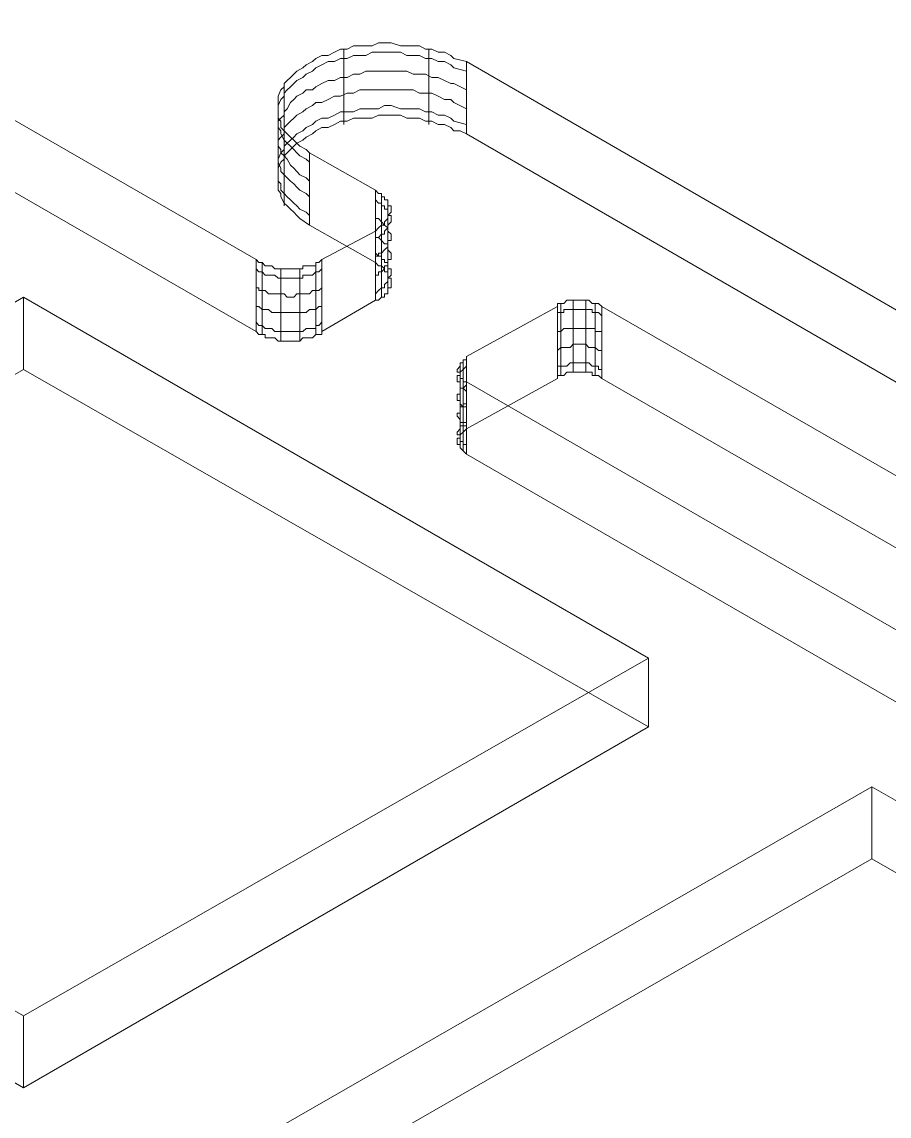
# Model space of a CAD drawing. Header units: millimetres. Extents: x 251 to 1800, y 172 to 1116.
# Drawn here: x 1088.8 to 1161.7, y 810.5 to 902.3 of the extents above; entities that cross this region are included whole.
import ezdxf

# ---------------------------------------------------------------- set-up
doc = ezdxf.new("R2010")
doc.units = ezdxf.units.MM

msp = doc.modelspace()

# ---------------------------------------------------------------- linework, layer by layer
at = {"color": 8, "lineweight": 0, "true_color": 0x808080}
for points in [[(1108.469829, 882.395612), (926.847411, 987.037897)], [(1108.469829, 882.395612), (926.847411, 987.037897)], [(1225.152314, 835.75017), (1126.158177, 892.948007), (1125.607138, 893.195974), (1125.083651, 893.195974), (1124.835684, 893.471494), (1124.312197, 893.719461), (1123.761158, 893.719461), (1123.237671, 893.994981), (1122.714184, 893.994981), (1122.190697, 894.2705), (1121.66721, 894.2705), (1121.143723, 894.2705), (1120.592684, 894.518467), (1119.82123, 894.518467), (1119.270191, 894.518467), (1118.746704, 894.518467), (1118.223217, 894.2705), (1117.69973, 894.2705), (1117.176243, 894.2705), (1116.652756, 894.2705), (1116.129269, 893.994981), (1115.578231, 893.994981), (1115.054744, 893.719461), (1114.531257, 893.471494), (1114.00777, 893.471494), (1113.484283, 893.195974), (1113.208763, 892.948007), (1112.685276, 892.672487), (1112.409757, 892.42452), (1111.88627, 892.149), (1111.638303, 891.901033), (1111.362783, 891.625513), (1111.087264, 891.349994), (1110.839296, 891.102026), (1110.839296, 890.826507), (1110.563777, 890.578539), (1110.315809, 890.055052), (1110.315809, 889.779533), (1110.315809, 889.504014), (1110.315809, 889.256046), (1110.315809, 888.732559), (1110.315809, 888.45704), (1110.315809, 888.209072), (1110.563777, 887.933553), (1110.563777, 887.658033), (1110.839296, 887.134546), (1111.087264, 886.886579), (1111.362783, 886.611059), (1111.638303, 886.363092), (1111.88627, 886.087572), (1112.161789, 885.839605), (1112.960796, 885.288566), (1118.498737, 882.147644), (1118.746704, 881.872125), (1119.022224, 881.872125), (1119.270191, 881.596606), (1119.270191, 881.348638), (1119.545711, 881.348638), (1119.545711, 881.073119), (1119.545711, 880.825151), (1119.82123, 880.825151), (1119.82123, 880.549632), (1119.82123, 880.301664), (1119.82123, 880.026145), (1119.545711, 880.026145), (1119.545711, 879.778177), (1119.545711, 879.502658), (1119.270191, 879.502658), (1119.270191, 879.227138), (1119.022224, 879.227138), (1118.746704, 878.979171), (1118.498737, 878.979171), (1114.00777, 876.334184), (1114.00777, 876.086217), (1113.73225, 876.086217), (1113.484283, 876.086217), (1113.208763, 875.810697), (1112.960796, 875.810697), (1112.685276, 875.810697), (1112.409757, 875.810697), (1112.161789, 875.535178), (1111.88627, 875.535178), (1111.638303, 875.535178), (1111.362783, 875.535178), (1111.087264, 875.535178), (1110.839296, 875.535178), (1110.563777, 875.535178), (1110.315809, 875.535178), (1110.04029, 875.810697), (1109.792322, 875.810697), (1109.516803, 875.810697), (1109.241283, 875.810697), (1109.241283, 876.086217), (1108.993316, 876.086217), (1108.717796, 876.086217), (1108.469829, 876.334184), (926.847411, 980.976469)], [(1108.469829, 876.334184), (926.847411, 980.976469)], [(1112.960796, 891.349994), (1112.685276, 891.625513), (1112.161789, 891.901033), (1111.88627, 892.149), (1111.638303, 892.42452), (1111.362783, 892.672487), (1111.087264, 892.948007), (1110.839296, 893.195974), (1110.563777, 893.471494), (1110.563777, 893.994981), (1110.315809, 894.2705), (1110.315809, 894.518467), (1110.315809, 894.793987), (1110.315809, 895.317474), (1110.315809, 895.565441), (1110.315809, 895.840961), (1110.315809, 896.11648), (1110.563777, 896.639967), (1110.839296, 896.887935), (1110.839296, 897.163454), (1111.087264, 897.411422), (1111.362783, 897.686941), (1111.638303, 897.962461), (1111.88627, 898.210428), (1112.409757, 898.485947), (1112.685276, 898.733915), (1113.208763, 899.009434), (1113.484283, 899.257402), (1114.00777, 899.532921), (1114.531257, 899.532921), (1115.054744, 899.808441), (1115.578231, 900.056408), (1116.129269, 900.056408), (1116.652756, 900.331928), (1117.176243, 900.331928), (1117.69973, 900.331928), (1118.223217, 900.331928), (1118.746704, 900.579895), (1119.270191, 900.579895), (1119.82123, 900.579895), (1120.592684, 900.331928), (1121.143723, 900.331928), (1121.66721, 900.331928), (1122.190697, 900.331928), (1122.714184, 900.056408), (1123.237671, 900.056408), (1123.761158, 899.808441), (1124.312197, 899.808441), (1124.835684, 899.532921), (1125.083651, 899.257402), (1126.158177, 899.009434)], [(1112.960796, 891.349994), (1112.685276, 891.625513), (1112.161789, 891.901033), (1111.88627, 892.149), (1111.638303, 892.42452), (1111.362783, 892.672487), (1111.087264, 892.948007), (1110.839296, 893.195974), (1110.563777, 893.471494), (1110.563777, 893.994981), (1110.315809, 894.2705), (1110.315809, 894.518467), (1110.315809, 894.793987), (1110.315809, 895.317474), (1110.315809, 895.565441), (1110.315809, 895.840961), (1110.315809, 896.11648), (1110.563777, 896.639967), (1110.839296, 896.887935), (1110.839296, 897.163454), (1111.087264, 897.411422), (1111.362783, 897.686941), (1111.638303, 897.962461), (1111.88627, 898.210428), (1112.409757, 898.485947), (1112.685276, 898.733915), (1113.208763, 899.009434), (1113.484283, 899.257402), (1114.00777, 899.532921), (1114.531257, 899.532921), (1115.054744, 899.808441), (1115.578231, 900.056408), (1116.129269, 900.056408), (1116.652756, 900.331928), (1117.176243, 900.331928), (1117.69973, 900.331928), (1118.223217, 900.331928), (1118.746704, 900.579895), (1119.270191, 900.579895), (1119.82123, 900.579895), (1120.592684, 900.331928), (1121.143723, 900.331928), (1121.66721, 900.331928), (1122.190697, 900.331928), (1122.714184, 900.056408), (1123.237671, 900.056408), (1123.761158, 899.808441), (1124.312197, 899.808441), (1124.835684, 899.532921), (1125.083651, 899.257402), (1126.158177, 899.009434)], [(1112.960796, 890.578539), (1112.685276, 890.826507), (1112.161789, 891.102026), (1111.88627, 891.349994), (1111.638303, 891.625513), (1111.362783, 891.901033), (1111.087264, 892.149), (1110.839296, 892.42452), (1110.563777, 892.948007), (1110.563777, 893.195974), (1110.315809, 893.471494), (1110.315809, 893.719461), (1110.315809, 894.2705), (1110.315809, 894.518467), (1110.315809, 894.793987), (1110.315809, 895.041954), (1110.315809, 895.317474), (1110.563777, 895.840961), (1110.839296, 896.11648), (1110.839296, 896.364448), (1111.087264, 896.639967), (1111.362783, 896.887935), (1111.638303, 897.163454), (1111.88627, 897.411422), (1112.409757, 897.686941), (1112.685276, 897.962461), (1113.208763, 898.210428), (1113.484283, 898.485947), (1114.00777, 898.733915), (1114.531257, 899.009434), (1115.054744, 899.009434), (1115.578231, 899.257402), (1116.129269, 899.257402), (1116.652756, 899.532921), (1117.176243, 899.532921), (1117.69973, 899.532921), (1118.223217, 899.808441), (1118.746704, 899.808441), (1119.270191, 899.808441), (1119.82123, 899.808441), (1120.592684, 899.808441), (1121.143723, 899.532921), (1121.66721, 899.532921), (1122.190697, 899.532921), (1122.714184, 899.257402), (1123.237671, 899.257402), (1123.761158, 899.009434), (1124.312197, 899.009434), (1124.835684, 898.733915), (1125.083651, 898.485947), (1126.158177, 898.210428), (1126.158177, 897.962461)], [(1115.85375, 900.056408), (1115.85375, 893.994981), (1115.85375, 893.719461)], [(1122.989704, 900.056408), (1122.989704, 893.994981), (1122.989704, 893.719461)], [(1225.152314, 841.811598), (1126.158177, 899.009434)], [(1225.152314, 841.811598), (1126.158177, 899.009434)], [(1126.158177, 892.948007), (1126.158177, 899.009434)], [(1126.158177, 892.948007), (1126.158177, 899.009434)], [(1112.960796, 888.980527), (1112.685276, 889.256046), (1112.161789, 889.504014), (1111.88627, 889.779533), (1111.638303, 890.055052), (1111.362783, 890.30302), (1111.087264, 890.826507), (1110.839296, 891.102026), (1110.563777, 891.349994), (1110.563777, 891.625513), (1110.315809, 891.901033), (1110.315809, 892.42452), (1110.315809, 892.672487), (1110.315809, 892.948007), (1110.315809, 893.195974), (1110.315809, 893.719461), (1110.315809, 893.994981), (1110.563777, 894.2705), (1110.839296, 894.518467), (1110.839296, 894.793987), (1111.087264, 895.041954), (1111.362783, 895.565441), (1111.638303, 895.840961), (1111.88627, 896.11648), (1112.409757, 896.364448), (1112.685276, 896.639967), (1113.208763, 896.639967), (1113.484283, 896.887935), (1114.00777, 897.163454), (1114.531257, 897.411422), (1115.054744, 897.411422), (1115.578231, 897.686941), (1116.129269, 897.686941), (1116.652756, 897.962461), (1117.176243, 897.962461), (1117.69973, 898.210428), (1118.223217, 898.210428), (1118.746704, 898.210428), (1119.270191, 898.210428), (1119.82123, 898.210428), (1120.592684, 898.210428), (1121.143723, 898.210428), (1121.66721, 897.962461), (1122.190697, 897.962461), (1122.714184, 897.962461), (1123.237671, 897.686941), (1123.761158, 897.686941), (1124.312197, 897.411422), (1124.835684, 897.163454), (1125.083651, 897.163454), (1126.158177, 896.639967), (1126.158177, 896.364448)], [(1110.839296, 897.163454), (1110.839296, 891.102026), (1110.839296, 890.826507)], [(1112.960796, 887.658033), (1112.685276, 887.933553), (1112.161789, 888.209072), (1111.88627, 888.45704), (1111.638303, 888.732559), (1111.362783, 888.980527), (1111.087264, 889.256046), (1110.839296, 889.504014), (1110.563777, 889.779533), (1110.563777, 890.055052), (1110.315809, 890.578539), (1110.315809, 890.826507), (1110.315809, 891.102026), (1110.315809, 891.349994), (1110.315809, 891.901033), (1110.315809, 892.149), (1110.315809, 892.42452), (1110.563777, 892.672487), (1110.839296, 892.948007), (1110.839296, 893.471494), (1111.087264, 893.719461), (1111.362783, 893.994981), (1111.638303, 894.2705), (1111.88627, 894.518467), (1112.409757, 894.793987), (1112.685276, 895.041954), (1113.208763, 895.317474), (1113.484283, 895.565441), (1114.00777, 895.565441), (1114.531257, 895.840961), (1115.054744, 896.11648), (1115.578231, 896.11648), (1116.129269, 896.364448), (1116.652756, 896.364448), (1117.176243, 896.639967), (1117.69973, 896.639967), (1118.223217, 896.639967), (1118.746704, 896.639967), (1119.270191, 896.639967), (1119.82123, 896.639967), (1120.592684, 896.639967), (1121.143723, 896.639967), (1121.66721, 896.639967), (1122.190697, 896.364448), (1122.714184, 896.364448), (1123.237671, 896.364448), (1123.761158, 896.11648), (1124.312197, 895.840961), (1124.835684, 895.840961), (1125.083651, 895.565441), (1126.158177, 895.041954), (1126.158177, 894.793987)], [(1112.960796, 886.087572), (1112.685276, 886.363092), (1112.161789, 886.611059), (1111.88627, 886.886579), (1111.638303, 887.134546), (1111.362783, 887.410066), (1111.087264, 887.658033), (1110.839296, 887.933553), (1110.563777, 888.209072), (1110.563777, 888.732559), (1110.315809, 888.980527), (1110.315809, 889.256046), (1110.315809, 889.504014), (1110.315809, 890.055052), (1110.315809, 890.30302), (1110.315809, 890.578539), (1110.315809, 890.826507), (1110.563777, 891.349994), (1110.839296, 891.625513), (1110.839296, 891.901033), (1111.087264, 892.149), (1111.362783, 892.42452), (1111.638303, 892.672487), (1111.88627, 892.948007), (1112.409757, 893.195974), (1112.685276, 893.471494), (1113.208763, 893.719461), (1113.484283, 893.994981), (1114.00777, 894.2705), (1114.531257, 894.2705), (1115.054744, 894.518467), (1115.578231, 894.793987), (1116.129269, 894.793987), (1116.652756, 894.793987), (1117.176243, 895.041954), (1117.69973, 895.041954), (1118.223217, 895.041954), (1118.746704, 895.041954), (1119.270191, 895.317474), (1119.82123, 895.317474), (1120.592684, 895.041954), (1121.143723, 895.041954), (1121.66721, 895.041954), (1122.190697, 895.041954), (1122.714184, 894.793987), (1123.237671, 894.793987), (1123.761158, 894.518467), (1124.312197, 894.518467), (1124.835684, 894.2705), (1125.083651, 893.994981), (1126.158177, 893.719461), (1126.158177, 893.471494)], [(1126.158177, 892.948007), (1125.607138, 893.195974), (1125.083651, 893.195974), (1124.835684, 893.471494), (1124.312197, 893.719461), (1123.761158, 893.719461), (1123.237671, 893.994981), (1122.714184, 893.994981), (1122.190697, 894.2705), (1121.66721, 894.2705), (1121.143723, 894.2705), (1120.592684, 894.518467), (1119.82123, 894.518467), (1119.270191, 894.518467), (1118.746704, 894.518467), (1118.223217, 894.2705), (1117.69973, 894.2705), (1117.176243, 894.2705), (1116.652756, 894.2705), (1116.129269, 893.994981), (1115.578231, 893.994981), (1115.054744, 893.719461), (1114.531257, 893.471494), (1114.00777, 893.471494), (1113.484283, 893.195974), (1113.208763, 892.948007), (1112.685276, 892.672487), (1112.409757, 892.42452), (1111.88627, 892.149), (1111.638303, 891.901033), (1111.362783, 891.625513), (1111.087264, 891.349994), (1110.839296, 891.102026), (1110.839296, 890.826507), (1110.563777, 890.578539), (1110.315809, 890.055052), (1110.315809, 889.779533), (1110.315809, 889.504014), (1110.315809, 889.256046), (1110.315809, 888.732559), (1110.315809, 888.45704), (1110.315809, 888.209072), (1110.563777, 887.933553), (1110.563777, 887.658033), (1110.839296, 887.134546), (1111.087264, 886.886579), (1111.362783, 886.611059), (1111.638303, 886.363092), (1111.88627, 886.087572), (1112.161789, 885.839605), (1112.960796, 885.288566)], [(1110.839296, 893.195974), (1110.839296, 887.134546), (1110.839296, 886.886579)], [(1225.152314, 835.75017), (1126.158177, 892.948007)], [(1112.960796, 891.349994), (1118.498737, 888.209072)], [(1112.960796, 891.349994), (1112.960796, 885.288566)], [(1112.960796, 891.349994), (1118.498737, 888.209072)], [(1112.960796, 891.349994), (1112.960796, 885.288566)], [(1118.498737, 884.765079), (1118.746704, 885.040599), (1119.022224, 885.288566), (1119.270191, 885.288566), (1119.270191, 885.564086), (1119.545711, 885.839605), (1119.545711, 886.087572), (1119.82123, 886.363092), (1119.82123, 886.611059), (1119.82123, 886.886579), (1119.545711, 886.886579), (1119.545711, 887.134546), (1119.545711, 887.410066), (1119.270191, 887.410066), (1119.270191, 887.658033), (1119.022224, 887.658033), (1119.022224, 887.933553), (1118.746704, 887.933553), (1118.498737, 888.209072)], [(1118.498737, 882.147644), (1118.498737, 888.209072)], [(1118.498737, 882.147644), (1118.498737, 888.209072)], [(1118.498737, 884.765079), (1118.746704, 885.040599), (1119.022224, 885.288566), (1119.270191, 885.288566), (1119.270191, 885.564086), (1119.545711, 885.839605), (1119.545711, 886.087572), (1119.82123, 886.363092), (1119.82123, 886.611059), (1119.82123, 886.886579), (1119.545711, 886.886579), (1119.545711, 887.134546), (1119.545711, 887.410066), (1119.270191, 887.410066), (1119.270191, 887.658033), (1119.022224, 887.658033), (1119.022224, 887.933553), (1118.746704, 887.933553), (1118.498737, 888.209072)], [(1119.022224, 881.596606), (1119.022224, 887.658033), (1119.022224, 887.410066)], [(1118.498737, 884.241592), (1118.746704, 884.241592), (1119.022224, 884.517112), (1119.270191, 884.517112), (1119.270191, 884.765079), (1119.545711, 885.040599), (1119.545711, 885.288566), (1119.82123, 885.564086), (1119.82123, 885.839605), (1119.82123, 886.087572), (1119.545711, 886.087572), (1119.545711, 886.363092), (1119.545711, 886.611059), (1119.270191, 886.611059), (1119.270191, 886.886579), (1119.022224, 886.886579), (1119.022224, 887.134546), (1118.746704, 887.134546), (1118.498737, 887.410066), (1118.498737, 887.134546)], [(1119.545711, 880.825151), (1119.545711, 886.886579), (1119.545711, 886.611059)], [(1118.498737, 882.671131), (1118.746704, 882.671131), (1118.746704, 882.919099), (1119.022224, 882.919099), (1119.270191, 883.194618), (1119.545711, 883.442586), (1119.545711, 883.718105), (1119.545711, 883.993625), (1119.82123, 883.993625), (1119.82123, 884.241592), (1119.82123, 884.517112), (1119.545711, 884.765079), (1119.545711, 885.040599), (1119.270191, 885.288566), (1119.022224, 885.564086), (1118.746704, 885.839605), (1118.498737, 885.839605), (1118.498737, 885.564086)], [(1119.545711, 880.026145), (1119.545711, 886.087572), (1119.545711, 885.839605)], [(1112.960796, 885.288566), (1118.498737, 882.147644)], [(1119.022224, 879.227138), (1119.022224, 885.288566), (1119.022224, 885.040599)], [(1118.498737, 884.765079), (1114.00777, 882.395612)], [(1118.498737, 884.765079), (1114.00777, 882.395612)], [(1118.498737, 884.765079), (1118.498737, 878.979171)], [(1118.498737, 884.765079), (1118.498737, 878.979171)], [(1118.498737, 881.073119), (1118.746704, 881.073119), (1118.746704, 881.348638), (1119.022224, 881.348638), (1119.270191, 881.596606), (1119.270191, 881.872125), (1119.545711, 881.872125), (1119.545711, 882.147644), (1119.545711, 882.395612), (1119.82123, 882.395612), (1119.82123, 882.671131), (1119.82123, 882.919099), (1119.545711, 883.194618), (1119.545711, 883.442586), (1119.545711, 883.718105), (1119.270191, 883.718105), (1119.022224, 883.993625), (1118.746704, 884.241592), (1118.498737, 884.241592), (1118.498737, 883.993625)], [(1108.469829, 882.395612), (1108.717796, 882.147644), (1108.993316, 882.147644), (1109.241283, 881.872125), (1109.516803, 881.872125), (1109.792322, 881.872125), (1110.04029, 881.596606), (1110.315809, 881.596606), (1110.563777, 881.596606), (1110.839296, 881.596606), (1111.087264, 881.596606), (1111.362783, 881.596606), (1111.638303, 881.596606), (1111.88627, 881.596606), (1112.161789, 881.596606), (1112.409757, 881.596606), (1112.409757, 881.872125), (1112.685276, 881.872125), (1112.960796, 881.872125), (1113.208763, 881.872125), (1113.484283, 881.872125), (1113.484283, 882.147644), (1113.73225, 882.147644), (1114.00777, 882.395612)], [(1108.469829, 882.395612), (1108.717796, 882.147644), (1108.993316, 882.147644), (1109.241283, 881.872125), (1109.516803, 881.872125), (1109.792322, 881.872125), (1110.04029, 881.596606), (1110.315809, 881.596606), (1110.563777, 881.596606), (1110.839296, 881.596606), (1111.087264, 881.596606), (1111.362783, 881.596606), (1111.638303, 881.596606), (1111.88627, 881.596606), (1112.161789, 881.596606), (1112.409757, 881.596606), (1112.409757, 881.872125), (1112.685276, 881.872125), (1112.960796, 881.872125), (1113.208763, 881.872125), (1113.484283, 881.872125), (1113.484283, 882.147644), (1113.73225, 882.147644), (1114.00777, 882.395612)], [(1108.469829, 882.395612), (1108.469829, 876.334184)], [(1108.469829, 882.395612), (1108.469829, 876.334184)], [(1108.993316, 876.086217), (1108.993316, 882.147644), (1108.993316, 881.872125)], [(1113.484283, 876.086217), (1113.484283, 882.147644), (1113.484283, 881.872125)], [(1114.00777, 876.334184), (1114.00777, 882.395612)], [(1114.00777, 876.334184), (1114.00777, 882.395612)], [(1118.498737, 879.502658), (1118.746704, 879.778177), (1119.022224, 880.026145), (1119.270191, 880.026145), (1119.270191, 880.301664), (1119.545711, 880.549632), (1119.545711, 880.825151), (1119.82123, 881.073119), (1119.82123, 881.348638), (1119.82123, 881.596606), (1119.545711, 881.596606), (1119.545711, 881.872125), (1119.545711, 882.147644), (1119.270191, 882.147644), (1119.270191, 882.395612), (1119.022224, 882.395612), (1119.022224, 882.671131), (1118.746704, 882.671131), (1118.498737, 882.919099), (1118.498737, 882.671131)], [(1118.498737, 882.147644), (1118.746704, 881.872125), (1119.022224, 881.872125), (1119.270191, 881.596606), (1119.270191, 881.348638), (1119.545711, 881.348638), (1119.545711, 881.073119), (1119.545711, 880.825151), (1119.82123, 880.825151), (1119.82123, 880.549632), (1119.82123, 880.301664), (1119.82123, 880.026145), (1119.545711, 880.026145), (1119.545711, 879.778177), (1119.545711, 879.502658), (1119.270191, 879.502658), (1119.270191, 879.227138), (1119.022224, 879.227138), (1118.746704, 878.979171), (1118.498737, 878.979171)], [(1108.469829, 881.596606), (1108.717796, 881.348638), (1108.993316, 881.348638), (1109.241283, 881.073119), (1109.516803, 881.073119), (1109.792322, 881.073119), (1110.04029, 881.073119), (1110.315809, 880.825151), (1110.563777, 880.825151), (1110.839296, 880.825151), (1111.087264, 880.825151), (1111.362783, 880.825151), (1111.638303, 880.825151), (1111.88627, 880.825151), (1112.161789, 880.825151), (1112.409757, 880.825151), (1112.409757, 881.073119), (1112.685276, 881.073119), (1112.960796, 881.073119), (1113.208763, 881.073119), (1113.484283, 881.348638), (1113.73225, 881.348638), (1114.00777, 881.596606), (1114.00777, 881.348638)], [(1110.563777, 875.535178), (1110.563777, 881.596606), (1110.563777, 881.348638)], [(1112.161789, 875.535178), (1112.161789, 881.596606), (1112.161789, 881.348638)], [(1108.469829, 880.026145), (1108.717796, 880.026145), (1108.717796, 879.778177), (1108.993316, 879.778177), (1109.241283, 879.778177), (1109.516803, 879.502658), (1109.792322, 879.502658), (1110.04029, 879.502658), (1110.315809, 879.502658), (1110.563777, 879.502658), (1110.839296, 879.502658), (1111.087264, 879.227138), (1111.362783, 879.227138), (1111.638303, 879.227138), (1111.88627, 879.502658), (1112.161789, 879.502658), (1112.409757, 879.502658), (1112.685276, 879.502658), (1112.960796, 879.502658), (1113.208763, 879.778177), (1113.484283, 879.778177), (1113.73225, 879.778177), (1114.00777, 880.026145), (1114.00777, 879.778177)], [(1088.9355, 879.227138), (1036.669462, 848.919999)], [(1088.9355, 879.227138), (1088.9355, 873.165711), (1036.669462, 843.134091)], [(1141.449506, 848.919999), (1088.9355, 879.227138)], [(1088.9355, 879.227138), (1088.9355, 873.165711)], [(1108.469829, 878.455684), (1108.717796, 878.455684), (1108.993316, 878.180164), (1109.241283, 878.180164), (1109.516803, 878.180164), (1109.792322, 877.932197), (1110.04029, 877.932197), (1110.315809, 877.932197), (1110.563777, 877.932197), (1110.839296, 877.932197), (1111.087264, 877.932197), (1111.362783, 877.932197), (1111.638303, 877.932197), (1111.88627, 877.932197), (1112.161789, 877.932197), (1112.409757, 877.932197), (1112.685276, 877.932197), (1112.960796, 878.180164), (1113.208763, 878.180164), (1113.484283, 878.180164), (1113.73225, 878.455684), (1114.00777, 878.455684), (1114.00777, 878.180164)], [(1118.498737, 878.979171), (1114.00777, 876.334184)], [(1126.158177, 874.240236), (1133.790066, 878.455684)], [(1126.158177, 874.240236), (1133.790066, 878.455684)], [(1137.509578, 878.455684), (1137.234059, 878.703651), (1136.958539, 878.703651), (1136.710572, 878.703651), (1136.435053, 878.979171), (1136.187085, 878.979171), (1135.911566, 878.979171), (1135.663598, 878.979171), (1135.388079, 878.979171), (1135.112559, 878.979171), (1134.864592, 878.979171), (1134.589072, 878.979171), (1134.341105, 878.703651), (1134.065585, 878.703651), (1133.790066, 878.703651), (1133.790066, 878.455684)], [(1137.509578, 878.455684), (1137.234059, 878.703651), (1136.958539, 878.703651), (1136.710572, 878.703651), (1136.435053, 878.979171), (1136.187085, 878.979171), (1135.911566, 878.979171), (1135.663598, 878.979171), (1135.388079, 878.979171), (1135.112559, 878.979171), (1134.864592, 878.979171), (1134.589072, 878.979171), (1134.341105, 878.703651), (1134.065585, 878.703651), (1133.790066, 878.703651), (1133.790066, 878.455684)], [(1133.790066, 872.394256), (1133.790066, 878.455684)], [(1133.790066, 872.394256), (1133.790066, 878.455684)], [(1134.065585, 872.642224), (1134.065585, 878.703651), (1134.065585, 878.455684)], [(1135.112559, 872.917743), (1135.112559, 878.979171), (1135.112559, 878.703651)], [(1136.187085, 872.917743), (1136.187085, 878.979171), (1136.187085, 878.703651)], [(1136.958539, 872.642224), (1136.958539, 878.703651), (1136.958539, 878.455684)], [(1137.509578, 878.455684), (1189.775617, 848.396512)], [(1137.509578, 878.455684), (1137.509578, 872.394256)], [(1137.509578, 878.455684), (1137.509578, 872.394256)], [(1137.509578, 878.455684), (1189.775617, 848.396512)], [(1137.509578, 877.656678), (1137.234059, 877.932197), (1136.958539, 877.932197), (1136.710572, 877.932197), (1136.710572, 878.180164), (1136.435053, 878.180164), (1136.187085, 878.180164), (1135.911566, 878.180164), (1135.663598, 878.180164), (1135.388079, 878.180164), (1135.112559, 878.180164), (1134.864592, 878.180164), (1134.589072, 878.180164), (1134.341105, 878.180164), (1134.341105, 877.932197), (1134.065585, 877.932197), (1133.790066, 877.932197), (1133.790066, 877.656678), (1133.790066, 877.381158)], [(1108.469829, 877.133191), (1108.717796, 876.857671), (1108.993316, 876.857671), (1109.241283, 876.609704), (1109.516803, 876.609704), (1109.792322, 876.609704), (1110.04029, 876.334184), (1110.315809, 876.334184), (1110.563777, 876.334184), (1110.839296, 876.334184), (1111.087264, 876.334184), (1111.362783, 876.334184), (1111.638303, 876.334184), (1111.88627, 876.334184), (1112.161789, 876.334184), (1112.409757, 876.334184), (1112.685276, 876.609704), (1112.960796, 876.609704), (1113.208763, 876.609704), (1113.484283, 876.609704), (1113.484283, 876.857671), (1113.73225, 876.857671), (1114.00777, 877.133191), (1114.00777, 876.857671)], [(1114.00777, 876.334184), (1114.00777, 876.086217), (1113.73225, 876.086217), (1113.484283, 876.086217), (1113.208763, 875.810697), (1112.960796, 875.810697), (1112.685276, 875.810697), (1112.409757, 875.810697), (1112.161789, 875.535178), (1111.88627, 875.535178), (1111.638303, 875.535178), (1111.362783, 875.535178), (1111.087264, 875.535178), (1110.839296, 875.535178), (1110.563777, 875.535178), (1110.315809, 875.535178), (1110.04029, 875.810697), (1109.792322, 875.810697), (1109.516803, 875.810697), (1109.241283, 875.810697), (1109.241283, 876.086217), (1108.993316, 876.086217), (1108.717796, 876.086217), (1108.469829, 876.334184)], [(1137.509578, 876.334184), (1137.234059, 876.334184), (1136.958539, 876.334184), (1136.958539, 876.609704), (1136.710572, 876.609704), (1136.435053, 876.609704), (1136.187085, 876.609704), (1135.911566, 876.609704), (1135.663598, 876.609704), (1135.388079, 876.609704), (1135.112559, 876.609704), (1134.864592, 876.609704), (1134.589072, 876.609704), (1134.341105, 876.609704), (1134.065585, 876.334184), (1133.790066, 876.334184), (1133.790066, 876.086217)], [(1137.509578, 874.763723), (1137.234059, 874.763723), (1136.958539, 875.011691), (1136.710572, 875.011691), (1136.435053, 875.011691), (1136.187085, 875.28721), (1135.911566, 875.28721), (1135.663598, 875.28721), (1135.388079, 875.28721), (1135.112559, 875.28721), (1134.864592, 875.011691), (1134.589072, 875.011691), (1134.341105, 875.011691), (1134.065585, 875.011691), (1133.790066, 874.763723), (1133.790066, 874.488204)], [(1126.158177, 874.240236), (1126.158177, 873.964717), (1125.882658, 873.964717), (1125.882658, 873.716749), (1125.607138, 873.716749), (1125.607138, 873.44123), (1125.359171, 873.165711), (1125.359171, 872.917743), (1125.607138, 872.917743), (1125.607138, 872.642224), (1125.607138, 872.394256), (1125.882658, 872.394256), (1125.882658, 872.118737), (1126.158177, 872.118737)], [(1126.158177, 874.240236), (1126.158177, 873.964717), (1125.882658, 873.964717), (1125.882658, 873.716749), (1125.607138, 873.716749), (1125.607138, 873.44123), (1125.359171, 873.165711), (1125.359171, 872.917743), (1125.607138, 872.917743), (1125.607138, 872.642224), (1125.607138, 872.394256), (1125.882658, 872.394256), (1125.882658, 872.118737), (1126.158177, 872.118737)], [(1125.882658, 867.903289), (1125.882658, 873.964717), (1125.882658, 873.716749)], [(1126.158177, 874.240236), (1126.158177, 868.178809)], [(1126.158177, 874.240236), (1126.158177, 868.178809)], [(1088.9355, 873.165711), (1036.669462, 843.134091)], [(1141.449506, 843.134091), (1088.9355, 873.165711)], [(1141.449506, 848.919999), (1141.449506, 843.134091), (1088.9355, 873.165711)], [(1126.158177, 873.44123), (1125.882658, 873.165711), (1125.607138, 872.917743), (1125.607138, 872.642224), (1125.359171, 872.642224), (1125.359171, 872.394256), (1125.359171, 872.118737), (1125.607138, 872.118737), (1125.607138, 871.870769), (1125.607138, 871.59525), (1125.882658, 871.59525), (1126.158177, 871.31973), (1126.158177, 871.071763)], [(1125.607138, 867.379802), (1125.607138, 873.44123), (1125.607138, 873.165711)], [(1137.509578, 873.165711), (1137.234059, 873.165711), (1137.234059, 873.44123), (1136.958539, 873.44123), (1136.710572, 873.44123), (1136.435053, 873.716749), (1136.187085, 873.716749), (1135.911566, 873.716749), (1135.663598, 873.716749), (1135.388079, 873.716749), (1135.112559, 873.716749), (1134.864592, 873.716749), (1134.589072, 873.44123), (1134.341105, 873.44123), (1134.065585, 873.44123), (1133.790066, 873.44123), (1133.790066, 873.165711), (1133.790066, 872.917743)], [(1178.672183, 835.75017), (1126.158177, 866.057309), (1125.882658, 866.332828), (1125.607138, 866.580796), (1125.607138, 866.856315), (1125.359171, 866.856315), (1125.359171, 867.104283), (1125.359171, 867.379802), (1125.607138, 867.379802), (1125.607138, 867.655322), (1125.882658, 867.903289), (1126.158177, 868.178809), (1133.790066, 872.394256), (1133.790066, 872.642224), (1134.065585, 872.642224), (1134.341105, 872.642224), (1134.589072, 872.917743), (1134.864592, 872.917743), (1135.112559, 872.917743), (1135.388079, 872.917743), (1135.663598, 872.917743), (1135.911566, 872.917743), (1136.187085, 872.917743), (1136.435053, 872.917743), (1136.710572, 872.917743), (1136.710572, 872.642224), (1136.958539, 872.642224), (1137.234059, 872.642224), (1137.509578, 872.394256), (1189.775617, 842.335085)], [(1125.607138, 866.856315), (1125.607138, 872.917743), (1125.607138, 872.642224)], [(1125.882658, 866.332828), (1125.882658, 872.394256), (1125.882658, 872.118737)], [(1126.158177, 868.178809), (1133.790066, 872.394256)], [(1178.672183, 841.811598), (1126.158177, 872.118737)], [(1126.158177, 866.057309), (1126.158177, 872.118737)], [(1178.672183, 841.811598), (1126.158177, 872.118737)], [(1126.158177, 866.057309), (1126.158177, 872.118737)], [(1133.790066, 872.394256), (1133.790066, 872.642224), (1134.065585, 872.642224), (1134.341105, 872.642224), (1134.589072, 872.917743), (1134.864592, 872.917743), (1135.112559, 872.917743), (1135.388079, 872.917743), (1135.663598, 872.917743), (1135.911566, 872.917743), (1136.187085, 872.917743), (1136.435053, 872.917743), (1136.710572, 872.917743), (1136.710572, 872.642224), (1136.958539, 872.642224), (1137.234059, 872.642224), (1137.509578, 872.394256)], [(1137.509578, 872.394256), (1189.775617, 842.335085)], [(1126.158177, 871.870769), (1125.882658, 871.59525), (1125.607138, 871.59525), (1125.607138, 871.31973), (1125.607138, 871.071763), (1125.359171, 871.071763), (1125.359171, 870.796243), (1125.359171, 870.548276), (1125.607138, 870.548276), (1125.607138, 870.272756), (1125.882658, 870.024789), (1126.158177, 870.024789), (1126.158177, 869.749269), (1126.158177, 869.47375)], [(1126.158177, 870.548276), (1126.158177, 870.272756), (1125.882658, 870.272756), (1125.882658, 870.024789), (1125.607138, 870.024789), (1125.607138, 869.749269), (1125.607138, 869.47375), (1125.359171, 869.47375), (1125.359171, 869.225783), (1125.607138, 868.950263), (1125.607138, 868.702296), (1125.882658, 868.702296), (1125.882658, 868.426776), (1126.158177, 868.426776), (1126.158177, 868.178809), (1126.158177, 867.903289)], [(1126.158177, 868.950263), (1126.158177, 868.702296), (1125.882658, 868.702296), (1125.882658, 868.426776), (1125.607138, 868.426776), (1125.607138, 868.178809), (1125.359171, 867.903289), (1125.359171, 867.655322), (1125.607138, 867.655322), (1125.607138, 867.379802), (1125.607138, 867.104283), (1125.882658, 867.104283), (1125.882658, 866.856315), (1126.158177, 866.856315), (1126.158177, 866.580796)], [(1126.158177, 866.057309), (1125.882658, 866.332828), (1125.607138, 866.580796), (1125.607138, 866.856315), (1125.359171, 866.856315), (1125.359171, 867.104283), (1125.359171, 867.379802), (1125.607138, 867.379802), (1125.607138, 867.655322), (1125.882658, 867.903289), (1126.158177, 868.178809)], [(1178.672183, 835.75017), (1126.158177, 866.057309)], [(1036.669462, 848.919999), (1088.9355, 818.88838)], [(1036.669462, 848.919999), (1036.669462, 843.134091), (1088.9355, 812.826952)], [(1088.9355, 818.88838), (1141.449506, 848.919999)], [(1141.449506, 848.919999), (1141.449506, 843.134091)], [(1036.669462, 843.134091), (1088.9355, 812.826952)], [(1088.9355, 812.826952), (1141.449506, 843.134091)], [(1088.9355, 818.88838), (1088.9355, 812.826952), (1141.449506, 843.134091)], [(1160.212381, 838.119637), (1107.946342, 808.088018)], [(1160.212381, 838.119637), (1160.212381, 832.058209), (1107.946342, 802.02659)], [(1212.726387, 808.088018), (1160.212381, 838.119637)], [(1160.212381, 838.119637), (1160.212381, 832.058209)], [(1160.212381, 832.058209), (1107.946342, 802.02659)], [(1212.726387, 802.02659), (1160.212381, 832.058209)], [(1212.726387, 808.088018), (1212.726387, 802.02659), (1160.212381, 832.058209)], [(1088.9355, 818.88838), (1088.9355, 812.826952)]]:
    msp.add_lwpolyline(points, dxfattribs=at)
for points in [[(1088.9355, 879.227138), (1036.669462, 848.919999), (1088.9355, 818.88838), (1141.449506, 848.919999)], [(1160.212381, 838.119637), (1107.946342, 808.088018), (1160.212381, 777.780879), (1212.726387, 808.088018)]]:
    msp.add_lwpolyline(points, close=True, dxfattribs=at)

doc.saveas('drawing.dxf')
